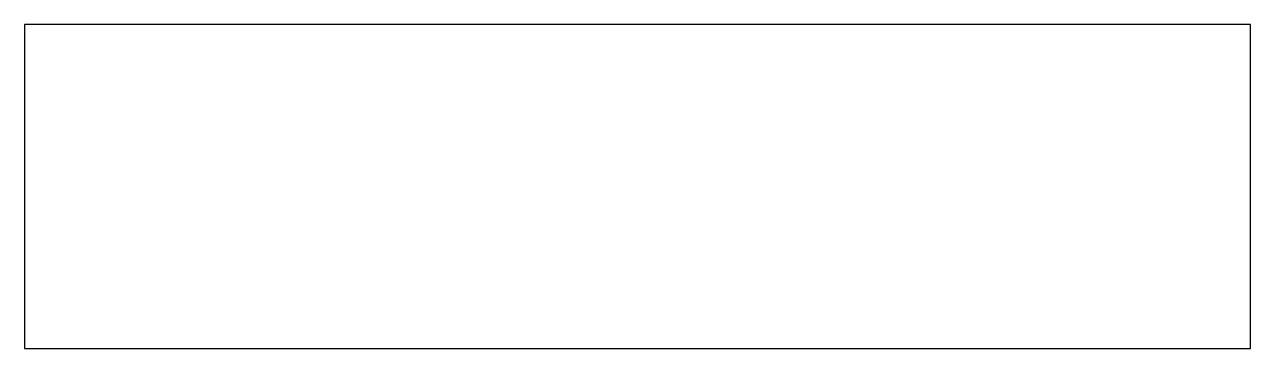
# Model space of a CAD drawing. Header units: millimetres. Extents: x -94.8 to -0.3, y -25 to 0.
import ezdxf

# ---------------------------------------------------------------- set-up
doc = ezdxf.new("R2010")
doc.units = ezdxf.units.MM
doc.layers.get('0').update_dxf_attribs({"linetype": 'CONTINUOUS'})

msp = doc.modelspace()

# ---------------------------------------------------------------- linework, layer by layer
msp.add_lwpolyline([(-0.3, -25), (-0.3, 0), (-94.85, 0), (-94.85, -25)], close=True)

doc.saveas('drawing.dxf')
